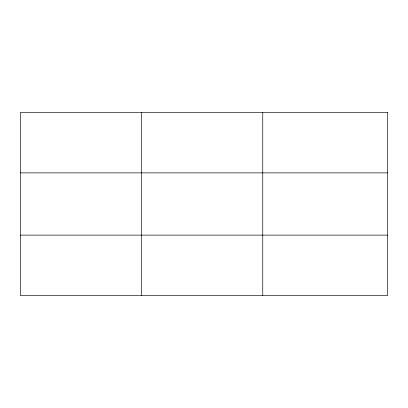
<?xml version="1.0" encoding="UTF-8"?>
<svg xmlns="http://www.w3.org/2000/svg" width="408" height="408" viewBox="0 0 408 408"><rect width="100%" height="100%" fill="white"/><g stroke="black" fill="none" stroke-linecap="round" stroke-linejoin="round"><path stroke-width="0.61" d="M141.576 112.46L141.576 295.54M262.752 112.46L262.752 295.54M20.4 172.875L387.6 172.875M20.4 235.125L387.6 235.125M387.6 112.46L387.6 295.54L20.4 295.54L20.4 112.46L387.6 112.46"/></g></svg>
